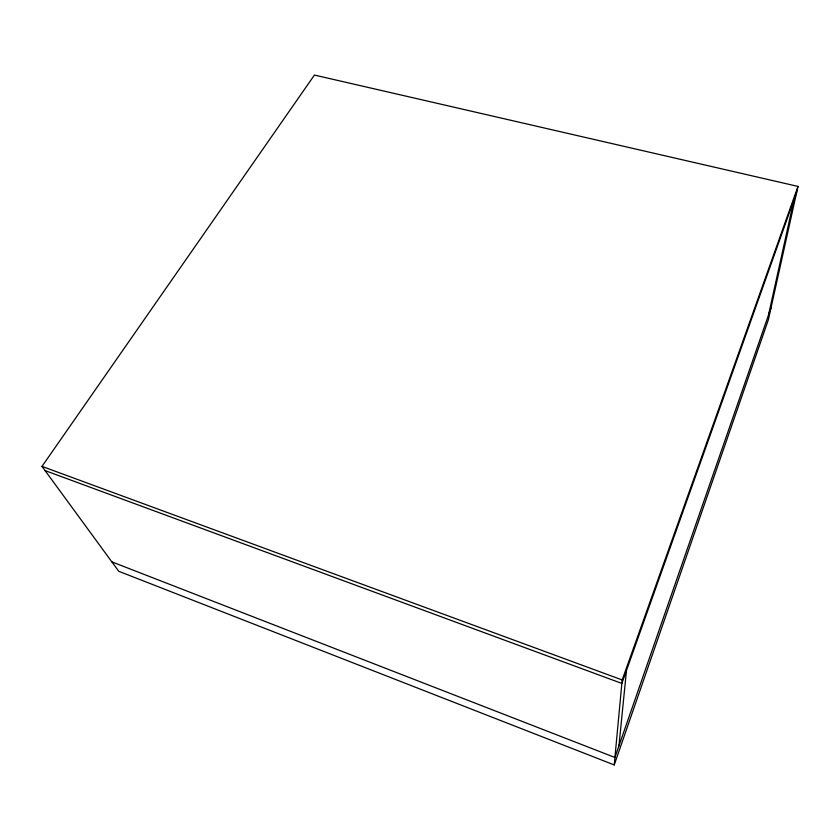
<?xml version="1.0" encoding="UTF-8"?>
<svg xmlns="http://www.w3.org/2000/svg" width="840" height="840" viewBox="0 0 840 840"><rect width="100%" height="100%" fill="white"/><g stroke="black" fill="none" stroke-linecap="round" stroke-linejoin="round"><path stroke-width="1.26" d="M614.229 764.936L622.178 679.949L798 186.417L314.433 75.064L42 466.389L118.724 571.274L614.229 764.936L768.369 319.746L798 186.417M618.944 745.909L626.493 670.373M768.495 315.042L794.031 199.532M771.068 307.619L614.922 757.47L111.825 561.855M796.824 191.688L621.852 683.435L45.077 470.589M42 466.389L622.178 679.949"/></g></svg>
